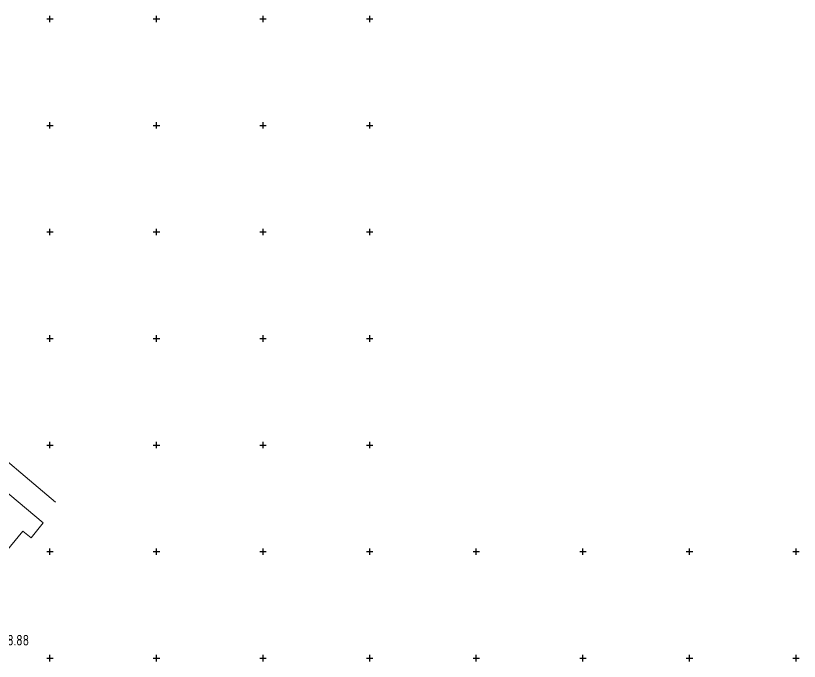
# Model space of a CAD drawing. Header units: metres. Extents: x 2491 to 4153, y 1142 to 2058.
# Drawn here: x 2826 to 3193.5, y 1754.8 to 2057.8 of the extents above; entities that cross this region are included whole.
import ezdxf

# ---------------------------------------------------------------- set-up
doc = ezdxf.new("R2010")
doc.units = ezdxf.units.M
doc.layers.add('02_Сетка', color=7, linetype='Continuous', transparency=0.6)
doc.layers.add('03_Здания и строения', color=7, linetype='Continuous', transparency=0.6)
doc.styles.get("Standard").update_dxf_attribs({"font": 'GOST_0.TTF'})

# ---------------------------------------------------------------- blocks, each defined once
blk = doc.blocks.new('g5_012')
at = {"color": 92}
for points in [[(-1.5, 0), (1.5, 0)], [(0, -1.5), (0, 1.5)]]:
    blk.add_lwpolyline(points, dxfattribs=at)

msp = doc.modelspace()

# ---------------------------------------------------------------- linework, layer by layer
at = {"layer": '03_Здания и строения', "color": 7, "linetype": 'Continuous', "lineweight": 20, "flags": 128}
msp.add_lwpolyline([(2820.54, 1787.59), (2801.09, 1763.58), (2792.35, 1770.96), (2829.27, 1815.88), (2833.21, 1812.74), (2838.91, 1819.81), (2799.59, 1852.55), (2806.81, 1861.44), (2844.67, 1829.48)], dxfattribs=at)

# ---------------------------------------------------------------- block references
at = {"layer": '02_Сетка', "color": 92, "linetype": 'Continuous', "lineweight": 15, "ltscale": 0.5}
for p in [(2842.03, 2056.26), (2892.03, 2056.26), (2942.03, 2056.26), (2992.03, 2056.26), (2842.03, 2006.26), (2892.03, 2006.26), (2942.03, 2006.26), (2992.03, 2006.26), (2842.03, 1956.26), (2892.03, 1956.26), (2942.03, 1956.26), (2992.03, 1956.26), (2842.03, 1906.26), (2892.03, 1906.26), (2942.03, 1906.26), (2992.03, 1906.26), (2842.03, 1856.26), (2892.03, 1856.26), (2942.03, 1856.26), (2992.03, 1856.26), (2842.03, 1806.26), (2892.03, 1806.26), (2942.03, 1806.26), (2992.03, 1806.26), (3042.03, 1806.26), (3092.03, 1806.26), (3142.03, 1806.26), (3192.03, 1806.26), (2842.03, 1756.26), (2892.03, 1756.26), (2942.03, 1756.26), (2992.03, 1756.26), (3042.03, 1756.26), (3092.03, 1756.26), (3142.03, 1756.26), (3192.03, 1756.26)]:
    msp.add_blockref('g5_012', p, dxfattribs=at)

# ---------------------------------------------------------------- texts
at = {"color": 6, "linetype": 'ByBlock', "lineweight": 60, "insert": (2819.97, 1767.19), "char_height": 5, "attachment_point": 1}
msp.add_mtext_dynamic_manual_height_columns('18.88', width=22.4107, gutter_width=12.5, heights=[0], dxfattribs=at)

doc.saveas('drawing.dxf')
